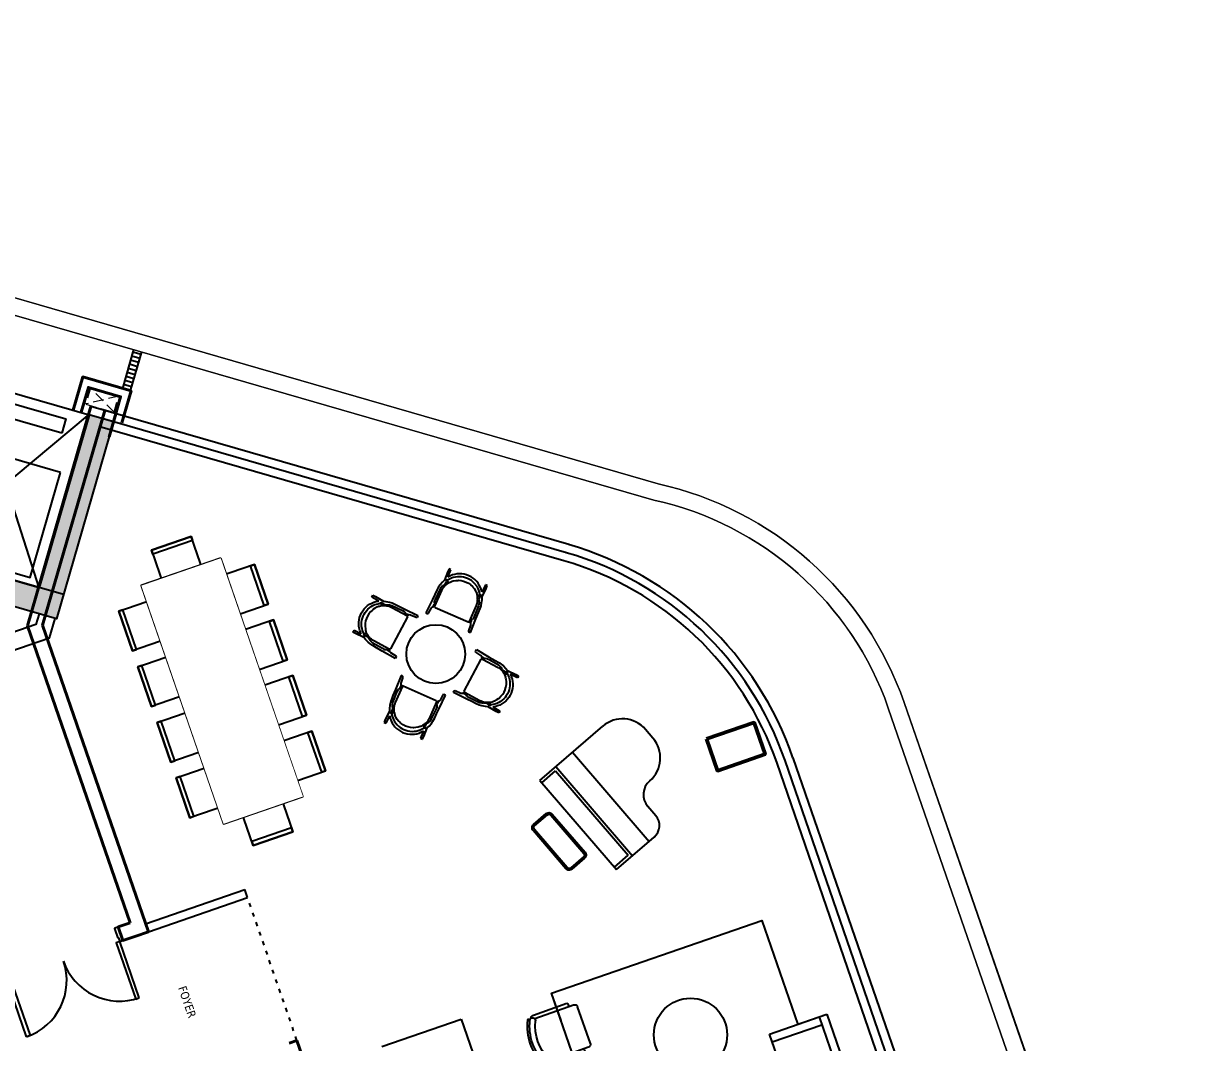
# Model space of a CAD drawing. Header units: millimetres. Extents: x -361681467 to 361175952, y -1292982 to 1550216.
# Drawn here: x -62839 to -48872, y 44572 to 56702 of the extents above; entities that cross this region are included whole.
import ezdxf
from ezdxf.xclip import XClip

# ---------------------------------------------------------------- set-up
doc = ezdxf.new("R2010")
doc.units = ezdxf.units.MM
doc.header["$MEASUREMENT"] = 0
doc.header["$XCLIPFRAME"] = 0
doc.set_wipeout_variables(frame=1)
doc.linetypes.add('ACAD_ISO03W100', pattern=[30, 12, -18])
doc.linetypes.add('HIDDEN', pattern=[0.375, 0.25, -0.125])
for name, color, linetype, lineweight in [('00_duong_QH', 7, 'Continuous', 9), ('220403_HDN_Penthouse Plan$0$A-DOOR', 1, 'Continuous', 9), ('A-DOOR', 1, 'Continuous', 9), ('AUDIT_I_220808132811-11', 7, 'Continuous', 9), ('KT-Kich thuoc', 159, 'Continuous', 18), ('KT-lomo nuoc', 3, 'HIDDEN', 5), ('KT-Net cat', 1, 'Continuous', 40), ('KT-Net cot vach', 2, 'Continuous', 50)]:
    doc.layers.add(name, color=color, linetype=linetype, lineweight=lineweight)
for name, color, linetype in [('1VinaPVC-Text', 9, 'Continuous'), ('220403_HDN_Penthouse Plan$0$A-_FURN----_E-_N', 251, 'Continuous'), ('220403_HDN_Penthouse Plan$0$A-CORE-OTLN', 160, 'Continuous'), ('220403_HDN_Penthouse Plan$0$A-OPNG-SLAB', 1, 'Continuous'), ('A-CORE-OTLN', 160, 'Continuous'), ('A-FURNITURE', 251, 'Continuous'), ('A-WALL', 11, 'Continuous'), ('A-WALL-PATT', 251, 'Continuous'), ('FURN', 251, 'Continuous'), ('IDEA - dim', 251, 'Continuous'), ('Kaka - ph', 7, 'Continuous'), ('KT-Net manh', 139, 'Continuous')]:
    doc.layers.add(name, color=color, linetype=linetype)
doc.styles.add('Tahoma', font='tahoma.ttf')

# ---------------------------------------------------------------- blocks, each defined once
blk = doc.blocks.new('220403_HDN_Penthouse Plan$0$220126_HDN_HBA typical plan$0$211210_HDN_HBA_TYPICAL PLAN CORE OPT 1$0$211207_850 door')
for points in [[(-50, 200), (-50, 950), (-90, 950), (-90, 200)], [(-800, 51), (-850, 51), (-850, 200), (-800, 200)], [(0, 50), (-50, 50), (-50, 200), (0, 200)]]:
    blk.add_lwpolyline(points, close=True)
at = {"color": 8}
blk.add_arc((-50, 200), 750, 90, 180, dxfattribs=at)
blk = doc.blocks.new('Trash')
at = {"layer": 'A-WALL-PATT', "transparency": 33554618}
h = blk.add_hatch(color=256, dxfattribs=at)
h.dxf.hatch_style = 1
h.paths.add_polyline_path([(162995, 74950), (160550, 74961), (160541, 73011), (161441, 73007), (161442, 73207), (160842, 73209), (160850, 74658), (162993, 74649)])
h.paths.add_polyline_path([(162980, 73200), (162181, 73203), (162181, 73003), (162979, 72999)])
at = {"layer": '220403_HDN_Penthouse Plan$0$A-_FURN----_E-_N', "extrusion": (1.65672e-05, -2.24466e-05, 1)}
for points, elevation in [([(160166, 72304), (160168, 72904), (160768, 72902), (160766, 72302)], 1), ([(160163, 71704), (160166, 72304), (160766, 72302), (160763, 71702)], 1), ([(161608, 71810), (161606, 71210), (162206, 71208), (162208, 71808)], -1), ([(161603, 70610), (161606, 71210), (162206, 71208), (162203, 70608)], 1)]:
    blk.add_lwpolyline(points, close=True, dxfattribs=dict(at, elevation=elevation))
at = {"layer": '220403_HDN_Penthouse Plan$0$A-CORE-OTLN', "extrusion": (-4.91345e-07, -6.05051e-07, 1)}
blk.add_line((160850, 74959, 0), (160841, 73009, 0), dxfattribs=at)
at = {"layer": '220403_HDN_Penthouse Plan$0$A-CORE-OTLN', "extrusion": (1.86666e-05, -2.02569e-05, 1)}
blk.add_line((160848, 74658, 0), (160842, 73208, 0), dxfattribs=at)
at = {"layer": '220403_HDN_Penthouse Plan$0$A-CORE-OTLN'}
blk.add_line((160841, 73009, 0), (160541, 73011, 0), dxfattribs=at)
at = {"layer": '220403_HDN_Penthouse Plan$0$A-CORE-OTLN', "extrusion": (1.86666e-05, -2.02569e-05, 1), "elevation": 2}
for points in [[(162391, 73002), (162181, 73003), (162181, 73203), (162980, 73200), (162988, 74650), (160848, 74659)], [(162998, 74649), (160848, 74658)], [(160842, 73209), (161442, 73207), (161441, 73007), (160841, 73009)], [(162384, 73002), (162384, 73002), (162234, 73003), (162234, 73003)]]:
    blk.add_lwpolyline(points, dxfattribs=at)
at = {"layer": '220403_HDN_Penthouse Plan$0$A-CORE-OTLN', "color": 8, "extrusion": (1.86666e-05, -2.02569e-05, 1), "elevation": 2}
for points in [[(162235, 74517), (162230, 73517), (160930, 73523), (160935, 74523)], [(162687, 74397), (162683, 73637), (162863, 73637), (162866, 74396)]]:
    blk.add_lwpolyline(points, close=True, dxfattribs=at)
at = {"layer": '220403_HDN_Penthouse Plan$0$A-DOOR', "extrusion": (1.86666e-05, -2.02569e-05, 1)}
blk.add_line((162181, 73203, 0), (161442, 73207, 0), dxfattribs=at)
at = {"layer": '220403_HDN_Penthouse Plan$0$A-OPNG-SLAB', "extrusion": (1.86666e-05, -2.02569e-05, 1)}
for p, q in [((162979, 72999, 0), (162358, 71902, 0)), ((162973, 71899, 0), (162363, 73005, 0)), ((162972, 71799, 0), (162354, 70606, 0)), ((162966, 70602, 0), (162358, 71802, 0))]:
    blk.add_line(p, q, dxfattribs=at)
at = {"layer": '220403_HDN_Penthouse Plan$0$A-OPNG-SLAB', "extrusion": (1.86666e-05, -2.02569e-05, 1), "elevation": 2}
for points in [[(160842, 73209), (162998, 74650)], [(160848, 74659), (162992, 73200)]]:
    blk.add_lwpolyline(points, dxfattribs=at)
at = {"layer": 'A-CORE-OTLN'}
for p, q in [((162384, 73004, 0), (162384, 73002, 0)), ((162979, 72999, 0), (162964, 70402, 0)), ((162358, 71902, 0), (162977, 71899, 0)), ((162358, 71802, 0), (162972, 71799, 0))]:
    blk.add_line(p, q, dxfattribs=at)
at = {"layer": 'A-CORE-OTLN', "elevation": 0}
for points in [[(160549, 74745), (160415, 74746), (158678, 72304), (158515, 72420), (160311, 74945), (160550, 74944)], [(159577, 70621), (158022, 71727)], [(159512, 70422), (157906, 71564)]]:
    blk.add_lwpolyline(points, dxfattribs=at)
for points in [[(162995, 74950), (160550, 74961), (160541, 73011), (161441, 73007), (161442, 73207), (160842, 73209), (160850, 74658), (162993, 74649)], [(162980, 73200), (162181, 73203), (162181, 73003), (162979, 72999)]]:
    blk.add_lwpolyline(points, close=True, dxfattribs=at)
at = {"layer": 'A-CORE-OTLN', "extrusion": (-3.16074e-06, 9.29306e-07, 1)}
for points, elevation in [([(160543, 73110), (160171, 73116)], 0), ([(160541, 73011), (160169, 73016)], 0), ([(157906, 71564), (158022, 71727)], -1), ([(160163, 71704), (160763, 71702)], 0), ([(160763, 71702), (160763, 71602)], 0), ([(160163, 71604), (160763, 71602)], 0), ([(162965, 70602), (159577, 70621)], -1), ([(162964, 70402), (159512, 70422)], -1)]:
    blk.add_lwpolyline(points, dxfattribs=dict(at, elevation=elevation))
at = {"layer": 'A-CORE-OTLN', "extrusion": (1.86666e-05, -2.02569e-05, 1), "elevation": 2}
for points in [[(162214, 73102), (162203, 70606)], [(162354, 70606), (162363, 73002)]]:
    blk.add_lwpolyline(points, dxfattribs=at)
at = {"layer": 'A-DOOR'}
blk.add_line((161441, 73007, 2), (162181, 73003, 0), dxfattribs=at)
at = {"layer": '220403_HDN_Penthouse Plan$0$A-DOOR', "extrusion": (5.56538e-06, -2.6978e-05, 1), "rotation": 234.5687227991443}
blk.add_blockref('220403_HDN_Penthouse Plan$0$220126_HDN_HBA typical plan$0$211210_HDN_HBA_TYPICAL PLAN CORE OPT 1$0$211207_850 door', (158022, 71727, -1), dxfattribs=at)
blk = doc.blocks.new('Louvre')
for p, q in [((-390, 976, 0), (-295, 1009, 0)), ((-374, 929, 0), (-279, 961, 0)), ((-357, 881, 0), (-263, 914, 0)), ((-341, 834, 0), (-246, 867, 0)), ((-325, 787, 0), (-230, 820, 0)), ((-308, 740, 0), (-214, 772, 0)), ((-292, 692, 0), (-197, 725, 0)), ((-276, 645, 0), (-181, 678, 0)), ((-260, 598, 0), (-165, 631, 0)), ((-243, 551, 0), (-148, 583, 0)), ((-227, 503, 0), (-132, 536, 0)), ((-211, 456, 0), (-116, 489, 0)), ((-194, 409, 0), (-99, 442, 0)), ((-178, 362, 0), (-83, 394, 0)), ((-162, 314, 0), (-67, 347, 0)), ((-145, 267, 0), (-50, 300, 0)), ((-129, 220, 0), (-34, 253, 0)), ((-113, 172, 0), (-18, 205, 0)), ((-96, 125, 0), (-1, 158, 0)), ((-80, 78, 0), (15, 111, 0)), ((-64, 31, 0), (31, 63, 0)), ((-47, -17, 0), (48, 16, 0))]:
    blk.add_line(p, q)
at = {"elevation": 0}
blk.add_lwpolyline([(48, 16), (-311, 1056), (-406, 1023), (-47, -17)], close=True, dxfattribs=at)
blk = doc.blocks.new('*U194')
at = {"layer": 'KT-lomo nuoc', "ltscale": 500}
for p, q in [((-312, -159), (-91, 178)), ((-403, 19), (0, 0))]:
    blk.add_line(p, q, dxfattribs=at)
blk.add_lwpolyline([(-312, -159), (-403, 19), (-91, 178), (0, 0)], close=True, dxfattribs=at)
blk = doc.blocks.new('CTN TN T39')
at = {"layer": 'KT-Net cat', "elevation": 0}
for points in [[(-51355, 24876), (-51245, 25257), (-51821, 25424), (-51936, 25027)], [(-51479, 24806), (-51369, 25189), (-51753, 25300), (-51838, 25004)]]:
    blk.add_lwpolyline(points, dxfattribs=at)
at = {"layer": 'KT-lomo nuoc', "linetype": 'HIDDEN', "xscale": -0.9999999999999997, "rotation": 10.8976534755902}
blk.add_blockref('*U194', (-51784, 25101, 0), dxfattribs=at)
blk = doc.blocks.new('dining table')
at = {"layer": 'A-FURNITURE'}
for points in [[(701, 4506), (701, 4056), (1201, 4056), (1201, 4506)], [(1201, 4506), (1201, 4456), (701, 4456), (701, 4506)], [(1401, 4506), (1401, 4056), (1901, 4056), (1901, 4506)], [(1901, 4506), (1901, 4456), (1401, 4456), (1401, 4506)], [(2101, 4506), (2101, 4056), (2601, 4056), (2601, 4506)], [(2601, 4506), (2601, 4456), (2101, 4456), (2101, 4506)], [(2801, 4506), (2801, 4056), (3301, 4056), (3301, 4506)], [(3301, 4506), (3301, 4456), (2801, 4456), (2801, 4506)], [(501, 4151), (501, 3151), (3501, 3151), (3501, 4151)], [(142, 3401), (592, 3401), (592, 3901), (142, 3901)], [(142, 3901), (192, 3901), (192, 3401), (142, 3401)], [(3859, 3401), (3409, 3401), (3409, 3901), (3859, 3901)], [(3859, 3901), (3809, 3901), (3809, 3401), (3859, 3401)], [(701, 2797), (701, 3247), (1201, 3247), (1201, 2797)], [(1401, 2797), (1401, 3247), (1901, 3247), (1901, 2797)], [(2101, 2797), (2101, 3247), (2601, 3247), (2601, 2797)], [(2801, 2797), (2801, 3247), (3301, 3247), (3301, 2797)], [(1201, 2797), (1201, 2847), (701, 2847), (701, 2797)], [(1901, 2797), (1901, 2847), (1401, 2847), (1401, 2797)], [(2601, 2797), (2601, 2847), (2101, 2847), (2101, 2797)], [(3301, 2797), (3301, 2847), (2801, 2847), (2801, 2797)]]:
    blk.add_lwpolyline(points, close=True, dxfattribs=at)
blk.add_wipeout([(501, 4151), (501, 3151), (3501, 3151), (3501, 4151)])
blk = doc.blocks.new('erwrerer')
at = {"layer": 'FURN'}
for p, q in [((2277870, -1630811, 0), (2277870, -1629381, 0)), ((2277870, -1629381, 0), (2278594, -1629381, 0)), ((2277870, -1630101, 0), (2277870, -1629381, 0)), ((2277870, -1629381, 0), (2280479, -1629381, 0)), ((2277967, -1630101, 0), (2277967, -1629478, 0)), ((2277967, -1629478, 0), (2280376, -1629478, 0)), ((2278594, -1629478, 0), (2278594, -1630545, 0)), ((2279185, -1629478, 0), (2279185, -1630101, 0)), ((2279776, -1630101, 0), (2279776, -1629478, 0)), ((2280376, -1630101, 0), (2280376, -1629478, 0)), ((2280376, -1630101, 0), (2280376, -1629478, 0)), ((2280479, -1629381, 0), (2280479, -1630101, 0)), ((2277870, -1630101, 0), (2277870, -1630101, 0)), ((2278594, -1630101, 0), (2277967, -1630101, 0)), ((2277967, -1630814, 0), (2277967, -1630101, 0)), ((2278612, -1630101, 0), (2277985, -1630101, 0)), ((2280376, -1630101, 0), (2278594, -1630101, 0)), ((2280376, -1630101, 0), (2280479, -1630101, 0)), ((2278594, -1630545, 0), (2278594, -1630811, 0)), ((2278594, -1630714, 0), (2277967, -1630714, 0)), ((2278594, -1630714, 0), (2277967, -1630714, 0)), ((2278594, -1630811, 0), (2277870, -1630811, 0)), ((2278270, -1630811, 0), (2277870, -1630811, 0))]:
    blk.add_line(p, q, dxfattribs=at)
at = {"layer": 'FURN', "elevation": 0}
blk.add_lwpolyline([(2280879, -1629793), (2280879, -1629381), (2280479, -1629381), (2280479, -1629793)], close=True, dxfattribs=at)
for points in [[(2280479, -1629904), (2280885, -1629904), (2280885, -1632120)], [(2280885, -1631776), (2280885, -1632120), (2278236, -1632120), (2278236, -1630811)], [(2280885, -1631044), (2280885, -1631151)]]:
    blk.add_lwpolyline(points, dxfattribs=at)
at = {"layer": 'FURN'}
blk.add_circle((2279485, -1631110, 0), 436, dxfattribs=at)
blk.add_arc((2279564, -1631039, 0), 1200, 164.284457926425, 164.2844652158476, dxfattribs=at)
blk = doc.blocks.new('CH12')
for p, q in [((-312, -149), (-312, -572)), ((-268, -149), (-268, -640)), ((268, -640), (268, -149)), ((312, -572), (312, -149)), ((-232, -675), (232, -675))]:
    blk.add_line(p, q)
for centre, radius, start, end in [((-268, -149), 44.6, 111.9391, 180), ((-274, -77), 13.4, 116.2506, 296.2506), ((-253, -119), 33.5, 116.2506, 296.2506), ((0, -632), 632, 63.7494, 116.2506), ((0, -632), 605, 63.7494, 116.2506), ((0, -632), 538, 63.7494, 116.2506), ((253, -119), 33.5, 243.7494, 63.7494), ((274, -77), 13.4, 243.7494, 63.7494), ((268, -149), 44.6, 0, 68.0609), ((-290, -550), 31.6, 225, 315), ((-232, -640), 35.7, 180, 270), ((232, -640), 35.7, 270, 0), ((290, -550), 31.6, 225, 315)]:
    blk.add_arc(centre, radius, start, end)
blk = doc.blocks.new('grand piano')
at = {"color": 0}
for p, q in [((26691, 2716, -257), (26555, 2716, -257)), ((26194, 1366, -257), (26194, 2355, -257)), ((27413, 2139, -257), (27269, 2139, -257)), ((27594, 1366, -257), (27594, 1958, -257)), ((26194, 1880, -257), (27594, 1880, -257)), ((26194, 1619, -257), (27594, 1619, -257)), ((26230, 1583, -257), (27557, 1583, -257)), ((26230, 1366, -257), (26230, 1583, -257)), ((27557, 1366, -257), (27557, 1583, -257)), ((26194, 1366, -257), (27594, 1366, -257))]:
    blk.add_line(p, q, dxfattribs=at)
at = {"color": 0, "elevation": -257}
for points in [[(27194, 1216, -0.414214), (27244, 1166), (27244, 966, -0.414214), (27194, 916), (26594, 916, -0.414214), (26544, 966), (26544, 1166, -0.414214), (26594, 1216)], [(27194, 1196, -0.414214), (27224, 1166), (27224, 966, -0.414214), (27194, 936), (26594, 936, -0.414214), (26564, 966), (26564, 1166, -0.414214), (26594, 1196)]]:
    blk.add_lwpolyline(points, format="xyb", close=True, dxfattribs=at)
at = {"color": 0}
for centre, radius, start, end in [((26555, 2355, -257), 361, 90, 180), ((26691, 2355, -257), 361, 0, 90), ((27269, 2355, -257), 217, 180, 270), ((27413, 1958, -257), 181, 0, 90)]:
    blk.add_arc(centre, radius, start, end, dxfattribs=at)
blk = doc.blocks.new('SP4')
at = {"layer": 'A-FURNITURE'}
for p, q in [((15385, 20697, -2), (15402, 20714, -2)), ((15447, 20624, -2), (15385, 20697, -2)), ((15402, 20714, -2), (15428, 20690, -2)), ((15428, 20690, -2), (15500, 20604, -2)), ((16338, 20690, -2), (16266, 20604, -2)), ((16319, 20624, -2), (16381, 20697, -2)), ((16364, 20714, -2), (16338, 20690, -2)), ((16381, 20697, -2), (16364, 20714, -2)), ((15168, 20516, -2), (15186, 20539, -2)), ((15186, 20539, -2), (15206, 20560, -2)), ((15206, 20560, -2), (15229, 20578, -2)), ((15213, 20515, -2), (15231, 20533, -2)), ((15229, 20578, -2), (15253, 20595, -2)), ((15231, 20533, -2), (15251, 20550, -2)), ((15251, 20550, -2), (15271, 20564, -2)), ((15253, 20595, -2), (15278, 20608, -2)), ((15271, 20564, -2), (15293, 20576, -2)), ((15278, 20608, -2), (15305, 20619, -2)), ((15312, 20536, -2), (15286, 20520, -2)), ((15293, 20576, -2), (15316, 20586, -2)), ((15305, 20619, -2), (15332, 20626, -2)), ((15341, 20549, -2), (15312, 20536, -2)), ((15316, 20586, -2), (15339, 20593, -2)), ((15332, 20626, -2), (15360, 20630, -2)), ((15339, 20593, -2), (15363, 20598, -2)), ((15349, 20551, -2), (15341, 20549, -2)), ((15372, 20558, -2), (15349, 20551, -2)), ((15360, 20630, -2), (15388, 20632, -2)), ((15363, 20598, -2), (15389, 20600, -2)), ((15402, 20562, -2), (15372, 20558, -2)), ((15388, 20632, -2), (15412, 20630, -2)), ((15389, 20600, -2), (15411, 20600, -2)), ((15415, 20563, -2), (15402, 20562, -2)), ((15411, 20600, -2), (15465, 20592, -2)), ((15412, 20630, -2), (15447, 20624, -2)), ((15424, 20563, -2), (15415, 20563, -2)), ((15433, 20562, -2), (15424, 20563, -2)), ((15462, 20558, -2), (15464, 20569, -2)), ((15464, 20569, -2), (15465, 20604, -2)), ((15465, 20604, -2), (15485, 20584, -2)), ((15485, 20584, -2), (15479, 20557, -2)), ((15479, 20557, -2), (15479, 20554, -2)), ((15484, 20580, -2), (15509, 20557, -2)), ((15497, 20548, -2), (15491, 20550, -2)), ((15502, 20546, -2), (15497, 20548, -2)), ((15500, 20604, -2), (15527, 20592, -2)), ((15506, 20544, -2), (15502, 20546, -2)), ((15513, 20541, -2), (15506, 20544, -2)), ((15509, 20557, -2), (15516, 20552, -2)), ((15517, 20538, -2), (15513, 20541, -2)), ((15516, 20552, -2), (15524, 20549, -2)), ((15532, 20530, -2), (15517, 20538, -2)), ((15524, 20549, -2), (15531, 20548, -2)), ((15527, 20592, -2), (15564, 20571, -2)), ((15531, 20548, -2), (15539, 20547, -2)), ((15539, 20547, -2), (15540, 20546, -2)), ((15540, 20546, -2), (15552, 20542, -2)), ((15552, 20542, -2), (15579, 20525, -2)), ((15564, 20571, -2), (15591, 20552, -2)), ((15591, 20552, -2), (15623, 20523, -2)), ((16174, 20552, -2), (16143, 20523, -2)), ((16201, 20571, -2), (16174, 20552, -2)), ((16214, 20542, -2), (16186, 20525, -2)), ((16238, 20592, -2), (16201, 20571, -2)), ((16225, 20546, -2), (16214, 20542, -2)), ((16226, 20547, -2), (16225, 20546, -2)), ((16234, 20548, -2), (16226, 20547, -2)), ((16241, 20549, -2), (16234, 20548, -2)), ((16234, 20530, -2), (16248, 20538, -2)), ((16266, 20604, -2), (16238, 20592, -2)), ((16250, 20552, -2), (16241, 20549, -2)), ((16248, 20538, -2), (16253, 20541, -2)), ((16257, 20557, -2), (16250, 20552, -2)), ((16253, 20541, -2), (16259, 20544, -2)), ((16282, 20580, -2), (16257, 20557, -2)), ((16259, 20544, -2), (16264, 20546, -2)), ((16264, 20546, -2), (16269, 20548, -2)), ((16269, 20548, -2), (16274, 20550, -2)), ((16301, 20604, -2), (16281, 20584, -2)), ((16281, 20584, -2), (16287, 20557, -2)), ((16287, 20557, -2), (16287, 20554, -2)), ((16302, 20569, -2), (16301, 20604, -2)), ((16355, 20600, -2), (16301, 20592, -2)), ((16304, 20558, -2), (16302, 20569, -2)), ((16354, 20630, -2), (16319, 20624, -2)), ((16333, 20562, -2), (16342, 20563, -2)), ((16342, 20563, -2), (16351, 20563, -2)), ((16351, 20563, -2), (16364, 20562, -2)), ((16378, 20632, -2), (16354, 20630, -2)), ((16377, 20600, -2), (16355, 20600, -2)), ((16364, 20562, -2), (16393, 20558, -2)), ((16403, 20598, -2), (16377, 20600, -2)), ((16406, 20630, -2), (16378, 20632, -2)), ((16393, 20558, -2), (16417, 20551, -2)), ((16427, 20593, -2), (16403, 20598, -2)), ((16434, 20626, -2), (16406, 20630, -2)), ((16417, 20551, -2), (16425, 20549, -2)), ((16425, 20549, -2), (16453, 20536, -2)), ((16450, 20586, -2), (16427, 20593, -2)), ((16461, 20619, -2), (16434, 20626, -2)), ((16473, 20576, -2), (16450, 20586, -2)), ((16453, 20536, -2), (16480, 20520, -2)), ((16488, 20608, -2), (16461, 20619, -2)), ((16494, 20564, -2), (16473, 20576, -2)), ((16513, 20595, -2), (16488, 20608, -2)), ((16515, 20550, -2), (16494, 20564, -2)), ((16537, 20578, -2), (16513, 20595, -2)), ((16535, 20533, -2), (16515, 20550, -2)), ((16553, 20515, -2), (16535, 20533, -2)), ((16559, 20560, -2), (16537, 20578, -2)), ((16580, 20539, -2), (16559, 20560, -2)), ((16598, 20516, -2), (16580, 20539, -2)), ((15037, 20377, -2), (15056, 20392, -2)), ((15056, 20392, -2), (15124, 20325, -2)), ((15121, 20384, -2), (15125, 20415, -2)), ((15125, 20415, -2), (15131, 20439, -2)), ((15131, 20439, -2), (15140, 20466, -2)), ((15140, 20466, -2), (15153, 20492, -2)), ((15152, 20381, -2), (15156, 20407, -2)), ((15153, 20492, -2), (15168, 20516, -2)), ((15156, 20407, -2), (15172, 20452, -2)), ((15172, 20452, -2), (15183, 20474, -2)), ((15183, 20474, -2), (15197, 20495, -2)), ((15195, 20394, -2), (15189, 20365, -2)), ((15204, 20417, -2), (15195, 20394, -2)), ((15197, 20495, -2), (15213, 20515, -2)), ((15205, 20420, -2), (15204, 20417, -2)), ((15207, 20425, -2), (15205, 20420, -2)), ((15222, 20452, -2), (15207, 20425, -2)), ((15223, 20454, -2), (15222, 20452, -2)), ((15240, 20477, -2), (15223, 20454, -2)), ((15241, 20478, -2), (15240, 20477, -2)), ((15262, 20500, -2), (15241, 20478, -2)), ((15286, 20520, -2), (15262, 20500, -2)), ((15579, 20525, -2), (15678, 20425, -2)), ((15623, 20523, -2), (15661, 20483, -2)), ((15661, 20483, -2), (15709, 20434, -2)), ((15678, 20425, -2), (15691, 20410, -2)), ((15691, 20410, -2), (15696, 20402, -2)), ((15696, 20402, -2), (15700, 20393, -2)), ((15700, 20393, -2), (15698, 20385, -2)), ((15709, 20434, -2), (15832, 20309, -2)), ((16057, 20434, -2), (15933, 20309, -2)), ((16104, 20483, -2), (16057, 20434, -2)), ((16070, 20402, -2), (16066, 20393, -2)), ((16066, 20393, -2), (16068, 20385, -2)), ((16075, 20410, -2), (16070, 20402, -2)), ((16088, 20425, -2), (16075, 20410, -2)), ((16186, 20525, -2), (16088, 20425, -2)), ((16143, 20523, -2), (16104, 20483, -2)), ((16480, 20520, -2), (16504, 20500, -2)), ((16504, 20500, -2), (16525, 20478, -2)), ((16525, 20478, -2), (16526, 20477, -2)), ((16526, 20477, -2), (16542, 20454, -2)), ((16542, 20454, -2), (16544, 20452, -2)), ((16544, 20452, -2), (16559, 20425, -2)), ((16569, 20495, -2), (16553, 20515, -2)), ((16559, 20425, -2), (16561, 20420, -2)), ((16561, 20420, -2), (16562, 20417, -2)), ((16562, 20417, -2), (16570, 20394, -2)), ((16582, 20474, -2), (16569, 20495, -2)), ((16570, 20394, -2), (16577, 20365, -2)), ((16594, 20452, -2), (16582, 20474, -2)), ((16610, 20407, -2), (16594, 20452, -2)), ((16613, 20492, -2), (16598, 20516, -2)), ((16614, 20381, -2), (16610, 20407, -2)), ((16626, 20466, -2), (16613, 20492, -2)), ((16635, 20439, -2), (16626, 20466, -2)), ((16641, 20415, -2), (16635, 20439, -2)), ((16645, 20384, -2), (16641, 20415, -2)), ((16710, 20392, -2), (16642, 20325, -2)), ((16728, 20377, -2), (16710, 20392, -2)), ((15060, 20349, -2), (15037, 20377, -2)), ((15139, 20271, -2), (15060, 20349, -2)), ((15120, 20366, -2), (15121, 20384, -2)), ((15120, 20360, -2), (15120, 20366, -2)), ((15124, 20325, -2), (15120, 20360, -2)), ((15149, 20242, -2), (15139, 20271, -2)), ((15177, 20304, -2), (15142, 20305, -2)), ((15142, 20305, -2), (15160, 20284, -2)), ((15150, 20359, -2), (15152, 20381, -2)), ((15151, 20329, -2), (15150, 20359, -2)), ((15156, 20305, -2), (15151, 20329, -2)), ((15160, 20284, -2), (15188, 20287, -2)), ((15165, 20284, -2), (15186, 20258, -2)), ((15188, 20305, -2), (15177, 20304, -2)), ((15187, 20352, -2), (15186, 20334, -2)), ((15186, 20258, -2), (15191, 20250, -2)), ((15189, 20365, -2), (15187, 20352, -2)), ((15188, 20287, -2), (15191, 20288, -2)), ((15196, 20269, -2), (15194, 20275, -2)), ((15198, 20264, -2), (15196, 20269, -2)), ((15199, 20259, -2), (15198, 20264, -2)), ((15202, 20253, -2), (15199, 20259, -2)), ((15204, 20248, -2), (15202, 20253, -2)), ((15708, 20335, -2), (15392, 20042, -2)), ((15688, 20370, -2), (15711, 20372, -2)), ((15698, 20385, -2), (15698, 20381, -2)), ((15698, 20381, -2), (15700, 20379, -2)), ((15700, 20379, -2), (15701, 20378, -2)), ((15701, 20378, -2), (15707, 20372, -2)), ((15734, 20351, -2), (15707, 20349, -2)), ((15711, 20372, -2), (15734, 20351, -2)), ((15752, 20344, -2), (15734, 20351, -2)), ((15806, 20294, -2), (15752, 20344, -2)), ((15789, 20352, -2), (15832, 20309, -2)), ((15816, 20291, -2), (15806, 20294, -2)), ((15832, 20309, -2), (15816, 20291, -2)), ((15976, 20352, -2), (15933, 20309, -2)), ((15933, 20309, -2), (15949, 20291, -2)), ((15949, 20291, -2), (15960, 20294, -2)), ((15960, 20294, -2), (16014, 20344, -2)), ((16014, 20344, -2), (16032, 20351, -2)), ((16055, 20372, -2), (16032, 20351, -2)), ((16032, 20351, -2), (16059, 20349, -2)), ((16078, 20370, -2), (16055, 20372, -2)), ((16057, 20335, -2), (16374, 20042, -2)), ((16065, 20378, -2), (16059, 20372, -2)), ((16066, 20379, -2), (16065, 20378, -2)), ((16068, 20381, -2), (16066, 20379, -2)), ((16068, 20385, -2), (16068, 20381, -2)), ((16562, 20248, -2), (16564, 20253, -2)), ((16564, 20253, -2), (16567, 20259, -2)), ((16567, 20259, -2), (16568, 20264, -2)), ((16568, 20264, -2), (16570, 20269, -2)), ((16570, 20269, -2), (16572, 20275, -2)), ((16578, 20287, -2), (16575, 20288, -2)), ((16580, 20258, -2), (16575, 20250, -2)), ((16577, 20365, -2), (16579, 20352, -2)), ((16577, 20305, -2), (16588, 20304, -2)), ((16605, 20284, -2), (16578, 20287, -2)), ((16579, 20352, -2), (16580, 20334, -2)), ((16601, 20284, -2), (16580, 20258, -2)), ((16588, 20304, -2), (16624, 20305, -2)), ((16624, 20305, -2), (16605, 20284, -2)), ((16610, 20305, -2), (16615, 20329, -2)), ((16616, 20359, -2), (16614, 20381, -2)), ((16615, 20329, -2), (16616, 20359, -2)), ((16617, 20242, -2), (16627, 20271, -2)), ((16627, 20271, -2), (16706, 20349, -2)), ((16642, 20325, -2), (16646, 20360, -2)), ((16646, 20366, -2), (16645, 20384, -2)), ((16646, 20360, -2), (16646, 20366, -2)), ((16706, 20349, -2), (16728, 20377, -2)), ((15168, 20204, -2), (15149, 20242, -2)), ((15185, 20175, -2), (15168, 20204, -2)), ((15200, 20154, -2), (15185, 20175, -2)), ((15191, 20250, -2), (15192, 20242, -2)), ((15192, 20242, -2), (15192, 20235, -2)), ((15192, 20235, -2), (15194, 20227, -2)), ((15194, 20227, -2), (15194, 20226, -2)), ((15194, 20226, -2), (15198, 20214, -2)), ((15198, 20214, -2), (15212, 20185, -2)), ((15207, 20147, -2), (15200, 20154, -2)), ((15211, 20233, -2), (15204, 20248, -2)), ((15240, 20109, -2), (15207, 20147, -2)), ((15217, 20223, -2), (15211, 20233, -2)), ((15212, 20185, -2), (15305, 20079, -2)), ((15228, 20207, -2), (15217, 20223, -2)), ((15231, 20203, -2), (15228, 20207, -2)), ((15233, 20201, -2), (15231, 20203, -2)), ((15238, 20195, -2), (15233, 20201, -2)), ((15377, 20044, -2), (15238, 20195, -2)), ((16388, 20044, -2), (16528, 20195, -2)), ((16553, 20185, -2), (16461, 20079, -2)), ((16526, 20109, -2), (16559, 20147, -2)), ((16528, 20195, -2), (16533, 20201, -2)), ((16533, 20201, -2), (16535, 20203, -2)), ((16535, 20203, -2), (16538, 20207, -2)), ((16538, 20207, -2), (16549, 20223, -2)), ((16549, 20223, -2), (16555, 20233, -2)), ((16568, 20214, -2), (16553, 20185, -2)), ((16555, 20233, -2), (16562, 20248, -2)), ((16559, 20147, -2), (16566, 20154, -2)), ((16566, 20154, -2), (16581, 20175, -2)), ((16572, 20226, -2), (16568, 20214, -2)), ((16573, 20235, -2), (16572, 20227, -2)), ((16572, 20227, -2), (16572, 20226, -2)), ((16574, 20242, -2), (16573, 20235, -2)), ((16575, 20250, -2), (16574, 20242, -2)), ((16581, 20175, -2), (16598, 20204, -2)), ((16598, 20204, -2), (16617, 20242, -2)), ((15293, 20049, -2), (15240, 20109, -2)), ((15409, 19916, -2), (15293, 20049, -2)), ((15305, 20079, -2), (15319, 20065, -2)), ((15319, 20065, -2), (15326, 20059, -2)), ((15326, 20059, -2), (15334, 20055, -2)), ((15334, 20055, -2), (15343, 20056, -2)), ((15343, 20056, -2), (15347, 20056, -2)), ((15347, 20056, -2), (15349, 20054, -2)), ((15349, 20054, -2), (15355, 20047, -2)), ((15352, 20044, -2), (15351, 20052, -2)), ((15374, 20017, -2), (15352, 20044, -2)), ((15359, 20065, -2), (15354, 20042, -2)), ((15378, 20044, -2), (15374, 20017, -2)), ((15374, 20017, -2), (15380, 19999, -2)), ((15383, 20041, -2), (15377, 20044, -2)), ((15380, 19999, -2), (15425, 19941, -2)), ((15392, 20042, -2), (15383, 20041, -2)), ((16386, 19999, -2), (16341, 19941, -2)), ((16357, 19916, -2), (16473, 20049, -2)), ((16374, 20042, -2), (16383, 20041, -2)), ((16383, 20041, -2), (16388, 20044, -2)), ((16392, 20017, -2), (16386, 19999, -2)), ((16388, 20044, -2), (16392, 20017, -2)), ((16392, 20017, -2), (16414, 20044, -2)), ((16407, 20065, -2), (16412, 20042, -2)), ((16417, 20054, -2), (16411, 20047, -2)), ((16414, 20044, -2), (16415, 20052, -2)), ((16419, 20056, -2), (16417, 20054, -2)), ((16423, 20056, -2), (16419, 20056, -2)), ((16431, 20055, -2), (16423, 20056, -2)), ((16440, 20059, -2), (16431, 20055, -2)), ((16447, 20065, -2), (16440, 20059, -2)), ((16461, 20079, -2), (16447, 20065, -2)), ((16473, 20049, -2), (16526, 20109, -2)), ((15427, 19931, -2), (15409, 19916, -2)), ((15425, 19941, -2), (15427, 19931, -2)), ((16341, 19941, -2), (16339, 19931, -2)), ((16339, 19931, -2), (16357, 19916, -2)), ((15409, 19699, -2), (15293, 19566, -2)), ((15427, 19684, -2), (15409, 19699, -2)), ((16339, 19684, -2), (16357, 19699, -2)), ((16357, 19699, -2), (16473, 19566, -2)), ((15377, 19570, -2), (15238, 19420, -2)), ((15293, 19566, -2), (15240, 19506, -2)), ((15319, 19550, -2), (15326, 19555, -2)), ((15326, 19555, -2), (15334, 19560, -2)), ((15334, 19560, -2), (15343, 19559, -2)), ((15343, 19559, -2), (15347, 19559, -2)), ((15347, 19559, -2), (15349, 19561, -2)), ((15349, 19561, -2), (15355, 19568, -2)), ((15352, 19570, -2), (15351, 19563, -2)), ((15374, 19597, -2), (15352, 19570, -2)), ((15359, 19550, -2), (15354, 19573, -2)), ((15374, 19597, -2), (15380, 19616, -2)), ((15378, 19571, -2), (15374, 19597, -2)), ((15383, 19574, -2), (15377, 19570, -2)), ((15380, 19616, -2), (15425, 19673, -2)), ((15392, 19573, -2), (15383, 19574, -2)), ((15708, 19280, -2), (15392, 19573, -2)), ((15425, 19673, -2), (15427, 19684, -2)), ((16057, 19280, -2), (16374, 19573, -2)), ((16341, 19673, -2), (16339, 19684, -2)), ((16386, 19616, -2), (16341, 19673, -2)), ((16374, 19573, -2), (16383, 19574, -2)), ((16383, 19574, -2), (16388, 19570, -2)), ((16392, 19597, -2), (16386, 19616, -2)), ((16388, 19571, -2), (16392, 19597, -2)), ((16388, 19570, -2), (16528, 19420, -2)), ((16392, 19597, -2), (16414, 19570, -2)), ((16407, 19550, -2), (16412, 19573, -2)), ((16417, 19561, -2), (16411, 19568, -2)), ((16414, 19570, -2), (16415, 19563, -2)), ((16419, 19559, -2), (16417, 19561, -2)), ((16423, 19559, -2), (16419, 19559, -2)), ((16431, 19560, -2), (16423, 19559, -2)), ((16440, 19555, -2), (16431, 19560, -2)), ((16447, 19550, -2), (16440, 19555, -2)), ((16473, 19566, -2), (16526, 19506, -2)), ((15185, 19440, -2), (15168, 19411, -2)), ((15200, 19461, -2), (15185, 19440, -2)), ((15198, 19401, -2), (15212, 19430, -2)), ((15207, 19468, -2), (15200, 19461, -2)), ((15240, 19506, -2), (15207, 19468, -2)), ((15212, 19430, -2), (15305, 19536, -2)), ((15233, 19414, -2), (15231, 19411, -2)), ((15238, 19420, -2), (15233, 19414, -2)), ((15305, 19536, -2), (15319, 19550, -2)), ((16461, 19536, -2), (16447, 19550, -2)), ((16553, 19430, -2), (16461, 19536, -2)), ((16526, 19506, -2), (16559, 19468, -2)), ((16528, 19420, -2), (16533, 19414, -2)), ((16533, 19414, -2), (16535, 19411, -2)), ((16568, 19401, -2), (16553, 19430, -2)), ((16559, 19468, -2), (16566, 19461, -2)), ((16566, 19461, -2), (16581, 19440, -2)), ((16581, 19440, -2), (16598, 19411, -2)), ((15056, 19223, -2), (15124, 19290, -2)), ((15139, 19344, -2), (15060, 19266, -2)), ((15124, 19290, -2), (15120, 19255, -2)), ((15149, 19373, -2), (15139, 19344, -2)), ((15142, 19310, -2), (15160, 19331, -2)), ((15177, 19311, -2), (15142, 19310, -2)), ((15168, 19411, -2), (15149, 19373, -2)), ((15151, 19285, -2), (15150, 19256, -2)), ((15156, 19310, -2), (15151, 19285, -2)), ((15160, 19331, -2), (15188, 19327, -2)), ((15165, 19330, -2), (15186, 19357, -2)), ((15188, 19310, -2), (15177, 19311, -2)), ((15186, 19357, -2), (15191, 19365, -2)), ((15187, 19263, -2), (15186, 19281, -2)), ((15188, 19327, -2), (15191, 19327, -2)), ((15191, 19365, -2), (15192, 19373, -2)), ((15192, 19380, -2), (15194, 19388, -2)), ((15192, 19373, -2), (15192, 19380, -2)), ((15194, 19389, -2), (15198, 19401, -2)), ((15194, 19388, -2), (15194, 19389, -2)), ((15196, 19345, -2), (15194, 19340, -2)), ((15198, 19351, -2), (15196, 19345, -2)), ((15199, 19356, -2), (15198, 19351, -2)), ((15202, 19362, -2), (15199, 19356, -2)), ((15204, 19367, -2), (15202, 19362, -2)), ((15211, 19382, -2), (15204, 19367, -2)), ((15217, 19392, -2), (15211, 19382, -2)), ((15228, 19408, -2), (15217, 19392, -2)), ((15231, 19411, -2), (15228, 19408, -2)), ((15709, 19180, -2), (15832, 19306, -2)), ((15806, 19321, -2), (15752, 19271, -2)), ((15789, 19262, -2), (15832, 19306, -2)), ((15816, 19323, -2), (15806, 19321, -2)), ((15832, 19306, -2), (15816, 19323, -2)), ((15933, 19306, -2), (15949, 19323, -2)), ((15976, 19262, -2), (15933, 19306, -2)), ((16057, 19180, -2), (15933, 19306, -2)), ((15949, 19323, -2), (15960, 19321, -2)), ((15960, 19321, -2), (16014, 19271, -2)), ((16535, 19411, -2), (16538, 19408, -2)), ((16538, 19408, -2), (16549, 19392, -2)), ((16549, 19392, -2), (16555, 19382, -2)), ((16555, 19382, -2), (16562, 19367, -2)), ((16562, 19367, -2), (16564, 19362, -2)), ((16564, 19362, -2), (16567, 19356, -2)), ((16567, 19356, -2), (16568, 19351, -2)), ((16572, 19389, -2), (16568, 19401, -2)), ((16568, 19351, -2), (16570, 19345, -2)), ((16570, 19345, -2), (16572, 19340, -2)), ((16572, 19388, -2), (16572, 19389, -2)), ((16573, 19380, -2), (16572, 19388, -2)), ((16574, 19373, -2), (16573, 19380, -2)), ((16575, 19365, -2), (16574, 19373, -2)), ((16580, 19357, -2), (16575, 19365, -2)), ((16578, 19327, -2), (16575, 19327, -2)), ((16577, 19310, -2), (16588, 19311, -2)), ((16605, 19331, -2), (16578, 19327, -2)), ((16579, 19263, -2), (16580, 19281, -2)), ((16601, 19330, -2), (16580, 19357, -2)), ((16588, 19311, -2), (16624, 19310, -2)), ((16598, 19411, -2), (16617, 19373, -2)), ((16624, 19310, -2), (16605, 19331, -2)), ((16610, 19310, -2), (16615, 19285, -2)), ((16615, 19285, -2), (16616, 19256, -2)), ((16617, 19373, -2), (16627, 19344, -2)), ((16627, 19344, -2), (16706, 19266, -2)), ((16642, 19290, -2), (16646, 19255, -2)), ((16710, 19223, -2), (16642, 19290, -2)), ((15060, 19266, -2), (15037, 19238, -2)), ((15037, 19238, -2), (15056, 19223, -2)), ((15120, 19255, -2), (15120, 19249, -2)), ((15120, 19249, -2), (15121, 19231, -2)), ((15121, 19231, -2), (15125, 19200, -2)), ((15125, 19200, -2), (15131, 19175, -2)), ((15131, 19175, -2), (15140, 19149, -2)), ((15140, 19149, -2), (15153, 19123, -2)), ((15150, 19256, -2), (15152, 19234, -2)), ((15152, 19234, -2), (15156, 19208, -2)), ((15156, 19208, -2), (15172, 19162, -2)), ((15172, 19162, -2), (15183, 19141, -2)), ((15183, 19141, -2), (15197, 19120, -2)), ((15189, 19250, -2), (15187, 19263, -2)), ((15195, 19221, -2), (15189, 19250, -2)), ((15204, 19198, -2), (15195, 19221, -2)), ((15205, 19194, -2), (15204, 19198, -2)), ((15207, 19190, -2), (15205, 19194, -2)), ((15222, 19163, -2), (15207, 19190, -2)), ((15223, 19161, -2), (15222, 19163, -2)), ((15240, 19137, -2), (15223, 19161, -2)), ((15241, 19137, -2), (15240, 19137, -2)), ((15262, 19115, -2), (15241, 19137, -2)), ((15579, 19090, -2), (15678, 19190, -2)), ((15661, 19132, -2), (15709, 19180, -2)), ((15678, 19190, -2), (15691, 19205, -2)), ((15688, 19245, -2), (15711, 19242, -2)), ((15691, 19205, -2), (15696, 19213, -2)), ((15696, 19213, -2), (15700, 19222, -2)), ((15698, 19234, -2), (15700, 19236, -2)), ((15698, 19230, -2), (15698, 19234, -2)), ((15700, 19222, -2), (15698, 19230, -2)), ((15700, 19236, -2), (15701, 19237, -2)), ((15701, 19237, -2), (15707, 19243, -2)), ((15734, 19264, -2), (15707, 19266, -2)), ((15711, 19242, -2), (15734, 19264, -2)), ((15752, 19271, -2), (15734, 19264, -2)), ((16014, 19271, -2), (16032, 19264, -2)), ((16032, 19264, -2), (16059, 19266, -2)), ((16055, 19242, -2), (16032, 19264, -2)), ((16078, 19245, -2), (16055, 19242, -2)), ((16104, 19132, -2), (16057, 19180, -2)), ((16065, 19237, -2), (16059, 19243, -2)), ((16066, 19236, -2), (16065, 19237, -2)), ((16068, 19234, -2), (16066, 19236, -2)), ((16066, 19222, -2), (16068, 19230, -2)), ((16070, 19213, -2), (16066, 19222, -2)), ((16068, 19230, -2), (16068, 19234, -2)), ((16075, 19205, -2), (16070, 19213, -2)), ((16088, 19190, -2), (16075, 19205, -2)), ((16186, 19090, -2), (16088, 19190, -2)), ((16504, 19115, -2), (16525, 19137, -2)), ((16525, 19137, -2), (16526, 19137, -2)), ((16526, 19137, -2), (16542, 19161, -2)), ((16542, 19161, -2), (16544, 19163, -2)), ((16544, 19163, -2), (16559, 19190, -2)), ((16559, 19190, -2), (16561, 19194, -2)), ((16561, 19194, -2), (16562, 19198, -2)), ((16562, 19198, -2), (16570, 19221, -2)), ((16582, 19141, -2), (16569, 19120, -2)), ((16570, 19221, -2), (16577, 19250, -2)), ((16577, 19250, -2), (16579, 19263, -2)), ((16594, 19162, -2), (16582, 19141, -2)), ((16610, 19208, -2), (16594, 19162, -2)), ((16614, 19234, -2), (16610, 19208, -2)), ((16626, 19149, -2), (16613, 19123, -2)), ((16616, 19256, -2), (16614, 19234, -2)), ((16635, 19175, -2), (16626, 19149, -2)), ((16641, 19200, -2), (16635, 19175, -2)), ((16645, 19231, -2), (16641, 19200, -2)), ((16646, 19249, -2), (16645, 19231, -2)), ((16646, 19255, -2), (16646, 19249, -2)), ((16706, 19266, -2), (16728, 19238, -2)), ((16728, 19238, -2), (16710, 19223, -2)), ((15153, 19123, -2), (15168, 19099, -2)), ((15168, 19099, -2), (15186, 19076, -2)), ((15186, 19076, -2), (15206, 19055, -2)), ((15197, 19120, -2), (15213, 19100, -2)), ((15206, 19055, -2), (15229, 19036, -2)), ((15213, 19100, -2), (15231, 19082, -2)), ((15229, 19036, -2), (15253, 19020, -2)), ((15231, 19082, -2), (15251, 19065, -2)), ((15251, 19065, -2), (15271, 19051, -2)), ((15253, 19020, -2), (15278, 19007, -2)), ((15286, 19095, -2), (15262, 19115, -2)), ((15271, 19051, -2), (15293, 19039, -2)), ((15278, 19007, -2), (15305, 18996, -2)), ((15312, 19079, -2), (15286, 19095, -2)), ((15293, 19039, -2), (15316, 19029, -2)), ((15305, 18996, -2), (15332, 18989, -2)), ((15341, 19066, -2), (15312, 19079, -2)), ((15316, 19029, -2), (15339, 19022, -2)), ((15339, 19022, -2), (15363, 19017, -2)), ((15349, 19063, -2), (15341, 19066, -2)), ((15372, 19057, -2), (15349, 19063, -2)), ((15363, 19017, -2), (15389, 19014, -2)), ((15402, 19053, -2), (15372, 19057, -2)), ((15389, 19014, -2), (15411, 19014, -2)), ((15415, 19052, -2), (15402, 19053, -2)), ((15411, 19014, -2), (15465, 19023, -2)), ((15424, 19052, -2), (15415, 19052, -2)), ((15433, 19052, -2), (15424, 19052, -2)), ((15428, 18925, -2), (15500, 19010, -2)), ((15462, 19057, -2), (15464, 19046, -2)), ((15464, 19046, -2), (15465, 19010, -2)), ((15465, 19010, -2), (15485, 19031, -2)), ((15479, 19058, -2), (15479, 19061, -2)), ((15485, 19031, -2), (15479, 19058, -2)), ((15484, 19035, -2), (15509, 19058, -2)), ((15497, 19067, -2), (15491, 19065, -2)), ((15502, 19069, -2), (15497, 19067, -2)), ((15500, 19010, -2), (15527, 19023, -2)), ((15506, 19071, -2), (15502, 19069, -2)), ((15513, 19074, -2), (15506, 19071, -2)), ((15509, 19058, -2), (15516, 19063, -2)), ((15517, 19077, -2), (15513, 19074, -2)), ((15516, 19063, -2), (15524, 19065, -2)), ((15532, 19085, -2), (15517, 19077, -2)), ((15524, 19065, -2), (15531, 19066, -2)), ((15527, 19023, -2), (15564, 19044, -2)), ((15531, 19066, -2), (15539, 19068, -2)), ((15539, 19068, -2), (15540, 19068, -2)), ((15540, 19068, -2), (15552, 19073, -2)), ((15552, 19073, -2), (15579, 19090, -2)), ((15564, 19044, -2), (15591, 19063, -2)), ((15591, 19063, -2), (15623, 19092, -2)), ((15623, 19092, -2), (15661, 19132, -2)), ((16143, 19092, -2), (16104, 19132, -2)), ((16174, 19063, -2), (16143, 19092, -2)), ((16201, 19044, -2), (16174, 19063, -2)), ((16214, 19073, -2), (16186, 19090, -2)), ((16238, 19023, -2), (16201, 19044, -2)), ((16225, 19068, -2), (16214, 19073, -2)), ((16226, 19068, -2), (16225, 19068, -2)), ((16234, 19066, -2), (16226, 19068, -2)), ((16234, 19085, -2), (16248, 19077, -2)), ((16241, 19065, -2), (16234, 19066, -2)), ((16266, 19010, -2), (16238, 19023, -2)), ((16250, 19063, -2), (16241, 19065, -2)), ((16248, 19077, -2), (16253, 19074, -2)), ((16257, 19058, -2), (16250, 19063, -2)), ((16253, 19074, -2), (16259, 19071, -2)), ((16282, 19035, -2), (16257, 19058, -2)), ((16259, 19071, -2), (16264, 19069, -2)), ((16264, 19069, -2), (16269, 19067, -2)), ((16338, 18925, -2), (16266, 19010, -2)), ((16269, 19067, -2), (16274, 19065, -2)), ((16281, 19031, -2), (16287, 19058, -2)), ((16301, 19010, -2), (16281, 19031, -2)), ((16287, 19058, -2), (16287, 19061, -2)), ((16302, 19046, -2), (16301, 19010, -2)), ((16355, 19014, -2), (16301, 19023, -2)), ((16304, 19057, -2), (16302, 19046, -2)), ((16333, 19052, -2), (16342, 19052, -2)), ((16342, 19052, -2), (16351, 19052, -2)), ((16351, 19052, -2), (16364, 19053, -2)), ((16377, 19014, -2), (16355, 19014, -2)), ((16364, 19053, -2), (16393, 19057, -2)), ((16403, 19017, -2), (16377, 19014, -2)), ((16393, 19057, -2), (16417, 19063, -2)), ((16427, 19022, -2), (16403, 19017, -2)), ((16417, 19063, -2), (16425, 19066, -2)), ((16425, 19066, -2), (16453, 19079, -2)), ((16450, 19029, -2), (16427, 19022, -2)), ((16461, 18996, -2), (16434, 18989, -2)), ((16473, 19039, -2), (16450, 19029, -2)), ((16453, 19079, -2), (16480, 19095, -2)), ((16488, 19007, -2), (16461, 18996, -2)), ((16494, 19051, -2), (16473, 19039, -2)), ((16480, 19095, -2), (16504, 19115, -2)), ((16513, 19020, -2), (16488, 19007, -2)), ((16515, 19065, -2), (16494, 19051, -2)), ((16537, 19036, -2), (16513, 19020, -2)), ((16535, 19082, -2), (16515, 19065, -2)), ((16553, 19100, -2), (16535, 19082, -2)), ((16559, 19055, -2), (16537, 19036, -2)), ((16569, 19120, -2), (16553, 19100, -2)), ((16580, 19076, -2), (16559, 19055, -2)), ((16598, 19099, -2), (16580, 19076, -2)), ((16613, 19123, -2), (16598, 19099, -2)), ((15332, 18989, -2), (15360, 18984, -2)), ((15360, 18984, -2), (15388, 18983, -2)), ((15447, 18991, -2), (15385, 18918, -2)), ((15385, 18918, -2), (15402, 18900, -2)), ((15388, 18983, -2), (15412, 18985, -2)), ((15402, 18900, -2), (15428, 18925, -2)), ((15412, 18985, -2), (15447, 18991, -2)), ((16319, 18991, -2), (16381, 18918, -2)), ((16354, 18985, -2), (16319, 18991, -2)), ((16364, 18900, -2), (16338, 18925, -2)), ((16378, 18983, -2), (16354, 18985, -2)), ((16381, 18918, -2), (16364, 18900, -2)), ((16406, 18984, -2), (16378, 18983, -2)), ((16434, 18989, -2), (16406, 18984, -2))]:
    blk.add_line(p, q, dxfattribs=at)
at = {"layer": 'A-FURNITURE', "elevation": -2}
for points in [[(15491, 20550), (15479, 20554), (15462, 20559), (15433, 20562)], [(16274, 20550), (16287, 20554), (16304, 20559), (16333, 20562)], [(15708, 20335), (15710, 20343), (15707, 20349), (15567, 20500), (15562, 20506), (15560, 20508), (15556, 20511), (15542, 20523), (15532, 20530)], [(16057, 20335), (16056, 20343), (16059, 20349), (16199, 20500), (16204, 20506), (16206, 20508), (16210, 20511), (16224, 20523), (16234, 20530)], [(15194, 20275), (15191, 20288), (15187, 20305), (15186, 20334)], [(16572, 20275), (16575, 20288), (16579, 20305), (16580, 20334)], [(15194, 19340), (15191, 19327), (15187, 19310), (15186, 19281)], [(15708, 19280), (15710, 19271), (15707, 19265), (15567, 19115), (15562, 19109), (15560, 19107), (15556, 19104), (15542, 19092), (15532, 19085)], [(16057, 19280), (16056, 19271), (16059, 19265), (16199, 19115), (16204, 19109), (16206, 19107), (16210, 19104), (16224, 19092), (16234, 19085)], [(16572, 19340), (16575, 19327), (16579, 19310), (16580, 19281)], [(15491, 19065), (15479, 19061), (15462, 19056), (15433, 19052)], [(16274, 19065), (16287, 19061), (16304, 19056), (16333, 19052)]]:
    blk.add_lwpolyline(points, dxfattribs=at)
at = {"layer": 'A-FURNITURE'}
blk.add_circle((15883, 19807, -2), 350, dxfattribs=at)
at = {"layer": 'IDEA - dim'}
for p, q in [((17804, 20522), (12964, 23931)), ((17746, 20440), (13045, 23752)), ((17688, 20358), (12987, 23670)), ((11570, 17900), (12820, 17900)), ((12820, 17800), (12820, 17900)), ((11570, 17800), (12820, 17800)), ((19300, 12000), (19300, 17252)), ((19400, 12000), (19400, 17252)), ((19500, 17252), (19500, 12000)), ((13750, 15600), (14750, 15600)), ((14750, 15600), (14750, 12600))]:
    blk.add_line(p, q, dxfattribs=at)
at = {"layer": 'IDEA - dim', "extrusion": (-1.69363e-06, 1.20702e-06, 1), "elevation": 0}
for points in [[(11200, 17845), (11210, 17845), (11210, 17800), (11250, 17800), (11250, 17970), (11200, 17970)], [(9790, 17090), (9790, 17800), (9835, 17800), (9835, 17090)], [(11210, 17090), (11210, 17800), (11165, 17800), (11165, 17090)]]:
    blk.add_lwpolyline(points, close=True, dxfattribs=at)
at = {"layer": 'IDEA - dim'}
for radius in [3900, 4000, 3800]:
    blk.add_arc((15500, 17252), radius, 360, 54.8365, dxfattribs=at)
at = {"layer": 'IDEA - dim', "extrusion": (-1.69363e-06, 1.20702e-06, 1)}
for centre, start, end in [((9790, 17800, 0), 269.9992, 359.9992), ((11210, 17800, 0), 179.9992, 269.9992)]:
    blk.add_arc(centre, 710, start, end, dxfattribs=at)
at = {"layer": 'KT-Net cat'}
for p, q in [((12964, 23931), (11400, 21712)), ((13103, 23834), (11570, 21658)), ((11400, 21712), (11400, 17970)), ((11570, 21658), (11570, 17800)), ((11400, 17970), (11250, 17970)), ((11250, 17800, 0), (11250, 17970, 0)), ((11400, 17800), (11250, 17800)), ((11570, 17800), (11400, 17800)), ((12820, 16000), (12720, 16000)), ((12820, 15500), (12820, 16000))]:
    blk.add_line(p, q, dxfattribs=at)
at = {"layer": 'KT-Net cot vach'}
blk.add_lwpolyline([(18600, 17800), (18600, 17400), (19200, 17400), (19200, 17800)], close=True, dxfattribs=at)
at = {"layer": 'KT-Net manh', "linetype": 'ACAD_ISO03W100', "ltscale": 4}
blk.add_line((12820, 16000), (12820, 17800), dxfattribs=at)
at = {"layer": 'A-FURNITURE', "rotation": 291.6629542867311}
blk.add_blockref('grand piano', (5624, 41821, 257), dxfattribs=at)
at = {"layer": 'A-FURNITURE', "extrusion": (-4.19426e-06, 3.70807e-08, 1), "rotation": 180.00005765546}
blk.add_blockref('erwrerer', (2296757, -1616575, -1), dxfattribs=at)
at = {"layer": 'A-FURNITURE', "extrusion": (4.19426e-06, -3.70807e-08, -1), "zscale": -1, "rotation": 269.5490074919323}
blk.add_blockref('CH12', (-15433, 15052, 0), dxfattribs=at)
at = {"layer": '1VinaPVC-Text', "style": 'Tahoma', "text_generation_flag": 6}
blk.add_text('FOYER', height=100, rotation=90, dxfattribs=at).set_placement((11685, 17054))
at = {"layer": 'A-FURNITURE', "rotation": 270.0000417577953}
blk.add_blockref('dining table', (9684, 22222, 2), dxfattribs=at)

msp = doc.modelspace()

# ---------------------------------------------------------------- linework, layer by layer
at = {"layer": '00_duong_QH', "color": 251, "extrusion": (7.52316e-37, 3.29453e-06, 1), "elevation": -0.7}
for points in [[(-73995.4, 47058.4), (-74402.9, 48238.6), (-74743.3, 49264.2, -0.5721349), (-70356.3, 55577), (-70356.3, 55577), (-55283.7, 51221.9, -0.260044), (-52353, 48619), (-48213, 36692.5), (-46490.6, 31673.7, -0.0851587), (-46189.3, 29842.7), (-46199.4, 28170.4), (-43263.5, 28170.4, -0.4853325), (-42963.5, 28570.4), (-14846.4, 28570.4, -0.3325648), (-9646.5, 23917.1), (-8080.4, 16402), (-8041.4, 16200.2), (-7198.6, 12371.4, -0.4743644), (-12357.6, 6070.4), (-45142.5, 6070.4), (-57495, 6070.4, -0.3210444), (-62697.4, 9785.7), (-71022.3, 33863.9, 0.4109427), (-71669.2, 34182.9)], [(-74274, 48517.7), (-74557.5, 49338.9, -0.5685039), (-70391.7, 55379.1), (-55333, 51027.9, -0.2604471), (-52542.1, 48553.7), (-48414.3, 36622.8), (-46679.6, 31608.3, -0.0851587), (-46389.3, 29843.9), (-46399.4, 28170.4)]]:
    msp.add_lwpolyline(points, format="xyb", dxfattribs=at)
at = {"layer": 'AUDIT_I_220808132811-11', "elevation": 0}
for points in [[(-46199.4, 28170.4), (-46189.3, 29842.7, 0.0851587), (-46490.6, 31673.7), (-48225.3, 36688.2), (-52353, 48619, 0.2600452), (-55283.7, 51221.9), (-70356.3, 55577, 0.5721349), (-74743.3, 49264.2), (-74460.4, 48444.2)], [(-46399.4, 28170.4), (-46389.3, 29843.9, 0.0851587), (-46679.6, 31608.3), (-48414.3, 36622.8), (-52542, 48553.4, 0.2604673), (-55333, 51027.9), (-70391.7, 55379.1, 0.5713168), (-74557.5, 49338.9), (-74274.2, 48517.8)]]:
    msp.add_lwpolyline(points, format="xyb", dxfattribs=at)
at = {"layer": 'KT-Net cat', "elevation": -0.2}
msp.add_lwpolyline([(-61820, 51779.8), (-61737.2, 52067.4)], dxfattribs=at)

# ---------------------------------------------------------------- block references
at = {"layer": 'A-WALL', "extrusion": (-1.5276e-35, 3.29453e-06, 1), "xscale": -1, "rotation": 253.6158691899747}
msp.add_blockref('Trash', (-179649.9, -83270.8, 0), dxfattribs=at)
at = {"layer": 'KT-Kich thuoc', "color": 2}
msp.add_blockref('CTN TN T39', (-10313, 27070.4, 0), dxfattribs=at)
at = {"layer": 'KT-Net manh'}
ref = msp.add_blockref('Louvre', (-61695.9, 52058.8, -0.2), dxfattribs=dict(at, rotation=324.8365475423977))
XClip(ref).set_block_clipping_path([(-50.3841038425, 299.7918560217), (-170.9419707836, 255.0591731588), (-328.2246835547, 710.9807792656), (-192.6388275814, 757.7915423303)])

# ---------------------------------------------------------------- next in the draw order: block references
at = {"layer": 'Kaka - ph', "rotation": 19.04713796592207}
msp.add_blockref('SP4', (-66479.4, 25289.8, 0), dxfattribs=at)

doc.saveas('drawing.dxf')
